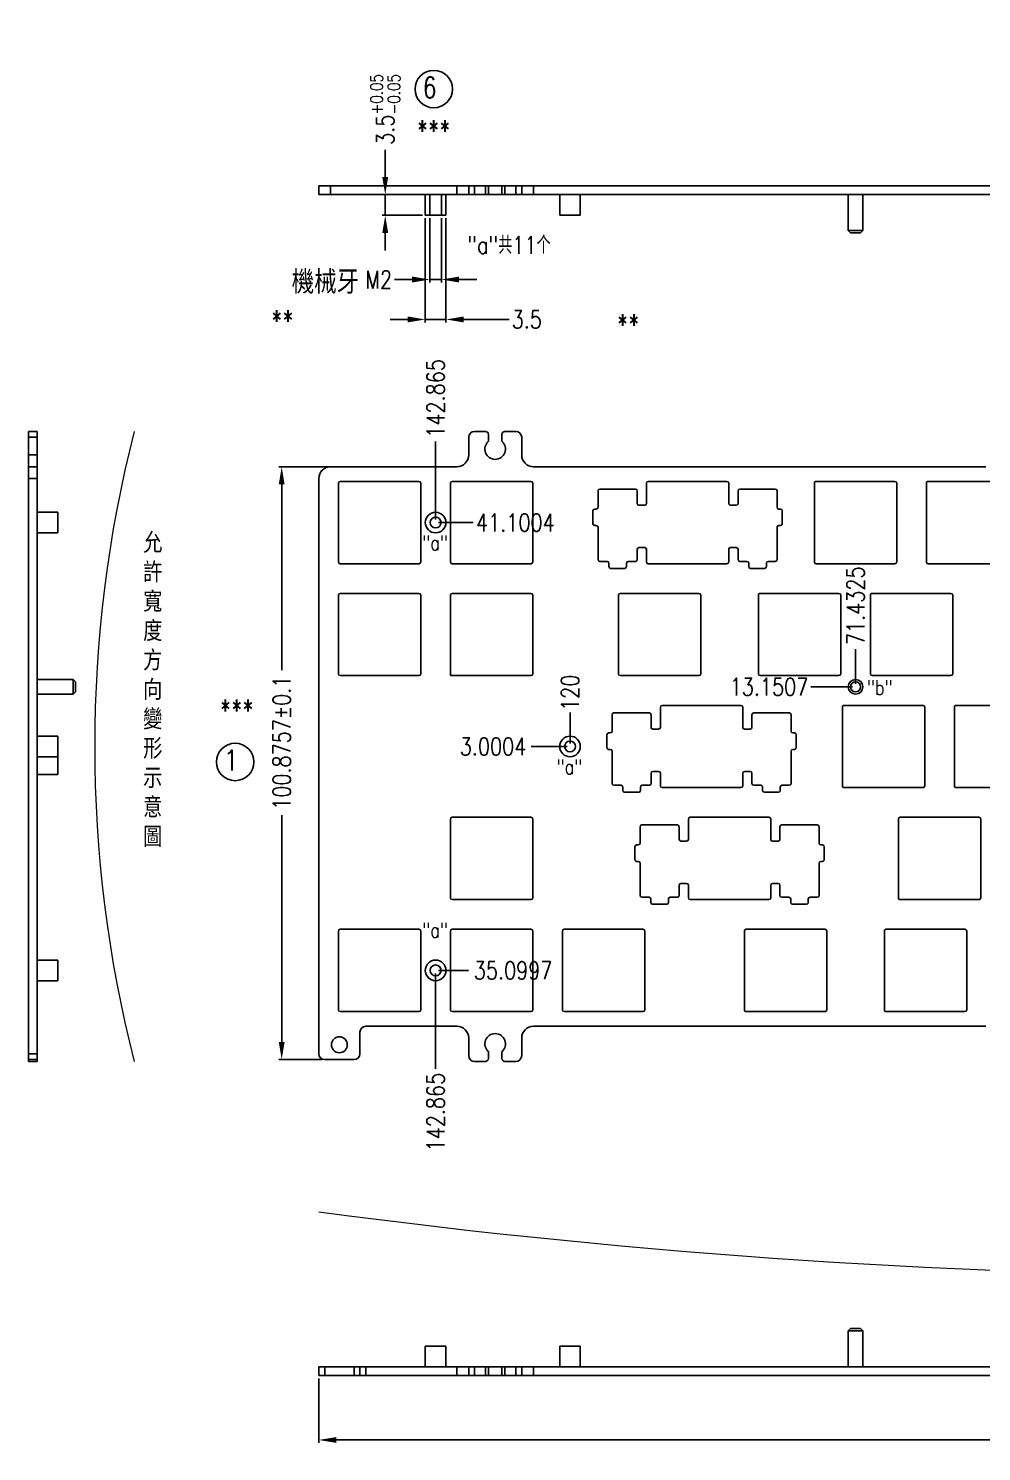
# Model space of a CAD drawing. Header units: inches. Extents: x 139 to 1075, y 623 to 991.
# Drawn here: x 138.8 to 300.9, y 669.1 to 911.2 of the extents above; entities that cross this region are included whole.
import ezdxf

# ---------------------------------------------------------------- set-up
doc = ezdxf.new("R2010")
doc.units = ezdxf.units.IN
doc.header["$LTSCALE"] = 1.21
doc.header["$MEASUREMENT"] = 0
doc.header["$PDMODE"] = 3
doc.header["$PDSIZE"] = 0.3125
doc.layers.get('0').update_dxf_attribs({"linetype": 'CONTINUOUS'})
doc.layers.get('Defpoints').update_dxf_attribs({"linetype": 'CONTINUOUS'})
doc.layers.add('DIM', color=2, linetype='CONTINUOUS')
doc.layers.add('尺寸', color=3, linetype='CONTINUOUS')
doc.styles.get("Standard").update_dxf_attribs({"font": 'simplex.shx', "width": 0.8, "bigfont": 'chineset.shx'})
doc.dimstyles.new('ISO-25', dxfattribs={"dimtxt": 3, "dimasz": 3, "dimexe": 0.5, "dimexo": 0.5, "dimgap": 0.5, "dimtad": 0, "dimdec": 4, "dimdsep": 46, "dimtxsty": 'Standard', "dimcen": 0, "dimclrd": 256, "dimclre": 256, "dimclrt": 256, "dimadec": 4, "dimazin": 2, "dimtfac": 1, "dimtdec": 4, "dimtmove": 0, "dimatfit": 3, "dimfxl": 1, "dimtolj": 1, "dimarcsym": 0})

# ---------------------------------------------------------------- blocks, each defined once
blk = doc.blocks.new('*D41')
at = {"layer": 'Defpoints', "color": 0, "transparency": 16777216}
for p in [(199.49, 882.94), (206.31, 882.94), (206.31, 879.44)]:
    blk.add_point(p, dxfattribs=at)
at = {"layer": '尺寸', "linetype": 'Continuous', "lineweight": -2, "transparency": 16777216}
for p, q in [((199.49, 885.94), (199.49, 890.59)), ((205.81, 882.94), (198.99, 882.94)), ((199.49, 879.44), (199.49, 882.94)), ((205.81, 879.44), (198.99, 879.44)), ((199.49, 876.44), (199.49, 873.44))]:
    blk.add_line(p, q, dxfattribs=at)
at = {"layer": '尺寸', "transparency": 16777216}
for points in [[(198.99, 885.94), (199.99, 885.94), (199.49, 882.94)], [(199.99, 876.44), (198.99, 876.44), (199.49, 879.44)]]:
    blk.add_solid(points, dxfattribs=at)
at = {"layer": '尺寸', "transparency": 16777216, "insert": (199.49, 897.44), "char_height": 3, "attachment_point": 5, "rotation": 90}
blk.add_mtext('\\A1;\\A1;3.5{\\H0.7x;\\S+0.05^ -0.05;}', dxfattribs=at)
blk = doc.blocks.new('*D42')
at = {"layer": 'Defpoints', "color": 0, "transparency": 16777216}
for p in [(207.06, 879.44), (209.06, 879.44), (207.06, 868.5)]:
    blk.add_point(p, dxfattribs=at)
at = {"layer": '尺寸', "linetype": 'Continuous', "lineweight": -2, "transparency": 16777216}
for p, q in [((207.06, 878.94), (207.06, 868)), ((209.06, 878.94), (209.06, 868)), ((204.06, 868.5), (201.06, 868.5)), ((209.06, 868.5), (207.06, 868.5)), ((212.06, 868.5), (215.06, 868.5))]:
    blk.add_line(p, q, dxfattribs=at)
at = {"layer": '尺寸', "transparency": 16777216}
for points in [[(204.06, 868), (204.06, 869), (207.06, 868.5)], [(212.06, 869), (212.06, 868), (209.06, 868.5)]]:
    blk.add_solid(points, dxfattribs=at)
at = {"layer": '尺寸', "transparency": 16777216, "insert": (198.39, 868.5), "char_height": 3, "attachment_point": 5}
blk.add_mtext('\\A1;M2', dxfattribs=at)
blk = doc.blocks.new('*D43')
at = {"layer": 'Defpoints', "color": 0, "transparency": 16777216}
for p in [(206.31, 879.44), (209.81, 879.44), (206.31, 861.71)]:
    blk.add_point(p, dxfattribs=at)
at = {"layer": '尺寸', "lineweight": -2, "transparency": 16777216}
for p, q in [((206.31, 878.94), (206.31, 861.21)), ((209.81, 878.94), (209.81, 861.21)), ((203.31, 861.71), (200.31, 861.71)), ((209.81, 861.71), (206.31, 861.71)), ((212.81, 861.71), (220.56, 861.71))]:
    blk.add_line(p, q, dxfattribs=at)
at = {"layer": '尺寸', "transparency": 16777216}
for points in [[(203.31, 861.21), (203.31, 862.21), (206.31, 861.71)], [(212.81, 862.21), (212.81, 861.21), (209.81, 861.71)]]:
    blk.add_solid(points, dxfattribs=at)
at = {"layer": '尺寸', "transparency": 16777216, "insert": (223.57, 861.71), "char_height": 3, "attachment_point": 5}
blk.add_mtext('\\A1;3.5', dxfattribs=at)
blk = doc.blocks.new('*D44')
at = {"layer": 'Defpoints', "color": 0, "transparency": 16777216}
for p in [(190.21, 836.65), (181.88, 735.78), (189.2, 735.78)]:
    blk.add_point(p, dxfattribs=at)
at = {"layer": '尺寸', "lineweight": -2, "transparency": 16777216}
for p, q in [((189.71, 836.65), (181.38, 836.65)), ((181.88, 833.65), (181.88, 802.02)), ((181.88, 738.78), (181.88, 777.36)), ((188.7, 735.78), (181.38, 735.78))]:
    blk.add_line(p, q, dxfattribs=at)
at = {"layer": '尺寸', "transparency": 16777216}
for points in [[(182.38, 833.65), (181.38, 833.65), (181.88, 836.65)], [(181.38, 738.78), (182.38, 738.78), (181.88, 735.78)]]:
    blk.add_solid(points, dxfattribs=at)
at = {"layer": '尺寸', "transparency": 16777216, "insert": (181.88, 789.69), "char_height": 3, "attachment_point": 5, "rotation": 90}
blk.add_mtext('\\A1;\\A1;100.8757%%p0.1', dxfattribs=at)
blk = doc.blocks.new('*D45')
at = {"layer": 'Defpoints', "color": 0, "transparency": 16777216}
for p in [(188.2, 682.02), (518.2, 682.02), (188.2, 671.06)]:
    blk.add_point(p, dxfattribs=at)
at = {"layer": '尺寸', "lineweight": -2, "transparency": 16777216}
for p, q in [((188.2, 681.52), (188.2, 670.56)), ((518.2, 681.52), (518.2, 670.56)), ((191.2, 671.06), (326.23, 671.06)), ((515.2, 671.06), (343.91, 671.06))]:
    blk.add_line(p, q, dxfattribs=at)
at = {"layer": '尺寸', "transparency": 16777216}
for points in [[(191.2, 671.56), (191.2, 670.56), (188.2, 671.06)], [(515.2, 670.56), (515.2, 671.56), (518.2, 671.06)]]:
    blk.add_solid(points, dxfattribs=at)
at = {"layer": '尺寸', "transparency": 16777216, "insert": (335.07, 671.06), "char_height": 3, "attachment_point": 5}
blk.add_mtext('\\A1;\\A1;330%%p0.15', dxfattribs=at)
blk = doc.blocks.new('*D51')
at = {"layer": 'Defpoints', "color": 0, "transparency": 16777216}
for p in [(208.06, 840.92), (208.06, 827.15), (350.93, 786.05)]:
    blk.add_point(p, dxfattribs=at)
at = {"layer": '尺寸', "lineweight": -2, "transparency": 16777216}
blk.add_line((208.06, 827.65), (208.06, 840.92), dxfattribs=at)
at = {"layer": '尺寸', "transparency": 16777216, "insert": (208.06, 848.28), "char_height": 3, "attachment_point": 5, "rotation": 90}
blk.add_mtext('\\A1;142.865', dxfattribs=at)
blk = doc.blocks.new('*D52')
at = {"layer": 'Defpoints', "color": 0, "transparency": 16777216}
for p in [(208.06, 827.15), (214.45, 827.15), (350.93, 786.05)]:
    blk.add_point(p, dxfattribs=at)
at = {"layer": '尺寸', "lineweight": -2, "transparency": 16777216}
blk.add_line((208.56, 827.15), (214.45, 827.15), dxfattribs=at)
at = {"layer": '尺寸', "transparency": 16777216, "insert": (221.63, 827.15), "char_height": 3, "attachment_point": 5}
blk.add_mtext('\\A1;41.1004', dxfattribs=at)
blk = doc.blocks.new('*D63')
at = {"layer": 'Defpoints', "color": 0, "transparency": 16777216}
for p in [(279.5, 805.63), (279.5, 799.2), (350.93, 786.05)]:
    blk.add_point(p, dxfattribs=at)
at = {"layer": '尺寸', "lineweight": -2, "transparency": 16777216}
blk.add_line((279.5, 799.7), (279.5, 805.63), dxfattribs=at)
at = {"layer": '尺寸', "transparency": 16777216, "insert": (279.5, 812.99), "char_height": 3, "attachment_point": 5, "rotation": 90}
blk.add_mtext('\\A1;71.4325', dxfattribs=at)
blk = doc.blocks.new('*D64')
at = {"layer": 'Defpoints', "color": 0, "transparency": 16777216}
for p in [(271.91, 799.2), (279.5, 799.2), (350.93, 786.05)]:
    blk.add_point(p, dxfattribs=at)
at = {"layer": '尺寸', "lineweight": -2, "transparency": 16777216}
blk.add_line((279, 799.2), (271.91, 799.2), dxfattribs=at)
at = {"layer": '尺寸', "transparency": 16777216, "insert": (264.78, 799.2), "char_height": 3, "attachment_point": 5}
blk.add_mtext('\\A1;13.1507', dxfattribs=at)
blk = doc.blocks.new('*D65')
at = {"layer": 'Defpoints', "color": 0, "transparency": 16777216}
for p in [(230.93, 794.84), (230.93, 789.05), (350.93, 786.05)]:
    blk.add_point(p, dxfattribs=at)
at = {"layer": '尺寸', "lineweight": -2, "transparency": 16777216}
blk.add_line((230.93, 789.55), (230.93, 794.84), dxfattribs=at)
at = {"layer": '尺寸', "transparency": 16777216, "insert": (230.93, 798.19), "char_height": 3, "attachment_point": 5, "rotation": 90}
blk.add_mtext('\\A1;120', dxfattribs=at)
blk = doc.blocks.new('*D66')
at = {"layer": 'Defpoints', "color": 0, "transparency": 16777216}
for p in [(224.33, 789.05), (230.93, 789.05), (350.93, 786.05)]:
    blk.add_point(p, dxfattribs=at)
at = {"layer": '尺寸', "lineweight": -2, "transparency": 16777216}
blk.add_line((230.43, 789.05), (224.33, 789.05), dxfattribs=at)
at = {"layer": '尺寸', "transparency": 16777216, "insert": (217.83, 789.05), "char_height": 3, "attachment_point": 5}
blk.add_mtext('\\A1;3.0004', dxfattribs=at)
blk = doc.blocks.new('*D67')
at = {"layer": 'Defpoints', "color": 0, "transparency": 16777216}
for p in [(350.93, 786.05), (208.06, 750.95), (208.06, 734.2)]:
    blk.add_point(p, dxfattribs=at)
at = {"layer": '尺寸', "lineweight": -2, "transparency": 16777216}
blk.add_line((208.06, 750.45), (208.06, 734.2), dxfattribs=at)
at = {"layer": '尺寸', "transparency": 16777216, "insert": (208.06, 726.84), "char_height": 3, "attachment_point": 5, "rotation": 90}
blk.add_mtext('\\A1;142.865', dxfattribs=at)
blk = doc.blocks.new('*D74')
at = {"layer": 'Defpoints', "color": 0, "transparency": 16777216}
for p in [(350.93, 786.05), (208.06, 750.95), (213.66, 750.95)]:
    blk.add_point(p, dxfattribs=at)
at = {"layer": 'DIM', "lineweight": -2, "transparency": 16777216}
blk.add_line((208.56, 750.95), (213.66, 750.95), dxfattribs=at)
at = {"layer": 'DIM', "transparency": 16777216, "insert": (221.25, 750.95), "char_height": 3, "attachment_point": 5}
blk.add_mtext('\\A1;35.0997', dxfattribs=at)

msp = doc.modelspace()

# ---------------------------------------------------------------- linework, layer by layer
at = {"color": 7, "linetype": 'Continuous'}
for p, q in [((188.19579, 882.94341), (188.19579, 884.44341)), ((518.19579, 884.44341), (188.19579, 884.44341)), ((190.19579, 884.44341), (190.19579, 882.94341)), ((211.68596, 882.94341), (211.68596, 884.44341)), ((213.68596, 882.94341), (213.68596, 884.44341)), ((214.68596, 884.44341), (214.68596, 882.94341)), ((216.54579, 882.94341), (216.54579, 884.44341)), ((217.04579, 884.44341), (217.04579, 882.94341)), ((219.34579, 882.94341), (219.34579, 884.44341)), ((219.84579, 884.44341), (219.84579, 882.94341)), ((221.70561, 882.94341), (221.70561, 884.44341)), ((222.70561, 884.44341), (222.70561, 882.94341)), ((224.70561, 884.44341), (224.70561, 882.94341)), ((518.19579, 882.94341), (188.19579, 882.94341)), ((206.31299, 882.94341), (206.31299, 879.44341)), ((209.81299, 882.94341), (209.81299, 879.44341)), ((229.17799, 882.94341), (229.17799, 879.44341)), ((232.67799, 882.94341), (232.67799, 879.44341)), ((278.24549, 876.84341), (278.24549, 882.94341)), ((280.74549, 876.84341), (280.74549, 882.94341)), ((209.81299, 879.44341), (206.31299, 879.44341)), ((232.67799, 879.44341), (229.17799, 879.44341)), ((278.24549, 876.84341), (278.64549, 876.44341)), ((278.24549, 876.84341), (280.74549, 876.84341)), ((280.74549, 876.84341), (280.34549, 876.44341)), ((280.34549, 876.44341), (278.64549, 876.44341)), ((138.80435, 735.45411), (138.80435, 842.65411)), ((138.80435, 842.65411), (140.30435, 842.65411)), ((140.30435, 735.45411), (140.30435, 842.65411)), ((214.68596, 842.65411), (216.54579, 842.65411)), ((219.84579, 842.65411), (221.70561, 842.65411)), ((140.30435, 841.65411), (138.80435, 841.65411)), ((213.68596, 838.65411), (213.68596, 841.65411)), ((217.04579, 842.15411), (217.04579, 840.9732)), ((219.34579, 840.9732), (219.34579, 842.15411)), ((222.70561, 841.65411), (222.70561, 838.65411)), ((138.80435, 838.65411), (140.30435, 838.65411)), ((138.80435, 836.65411), (140.30435, 836.65411)), ((190.19579, 836.65411), (211.68596, 836.65411)), ((301.68596, 836.65411), (224.70561, 836.65411)), ((140.30435, 834.65411), (138.80435, 834.65411)), ((188.19579, 834.65411), (188.19579, 736.77841)), ((191.53299, 820.45411), (191.53299, 833.85341)), ((191.83299, 834.15341), (205.23299, 834.15341)), ((205.53299, 833.85341), (205.53299, 820.45411)), ((210.58299, 820.45411), (210.58299, 833.85341)), ((210.88299, 834.15341), (224.28299, 834.15341)), ((224.58299, 833.85341), (224.58299, 820.45411)), ((243.92599, 830.40341), (243.92599, 833.85341)), ((244.22599, 834.15341), (257.62599, 834.15341)), ((257.92599, 833.85341), (257.92599, 830.40341)), ((272.49599, 820.45401), (272.49599, 833.8535)), ((272.79597, 834.15341), (286.19515, 834.15341)), ((286.49499, 833.85369), (286.49499, 820.45382)), ((291.54599, 820.45401), (291.54599, 833.8535)), ((291.84597, 834.15341), (305.24515, 834.15341)), ((235.70099, 832.55341), (235.70099, 829.75341)), ((242.05099, 832.85341), (236.00099, 832.85341)), ((242.35099, 830.40341), (242.35099, 832.55341)), ((259.50099, 832.55341), (259.50099, 830.40341)), ((265.85099, 832.85341), (259.80099, 832.85341)), ((266.15099, 829.75341), (266.15099, 832.55341)), ((140.30435, 828.90376), (143.80435, 828.90376)), ((143.80435, 828.90212), (143.80435, 825.40539)), ((234.82099, 829.15341), (234.82099, 826.95341)), ((235.40099, 829.45341), (235.12099, 829.45341)), ((243.62599, 830.10341), (242.65099, 830.10341)), ((259.20099, 830.10341), (258.22599, 830.10341)), ((266.73099, 829.45341), (266.45099, 829.45341)), ((267.03099, 826.95341), (267.03099, 829.15341)), ((235.12099, 826.65341), (235.40099, 826.65341)), ((235.70099, 826.35341), (235.70099, 820.85341)), ((266.15099, 820.85341), (266.15099, 826.35341)), ((266.45099, 826.65341), (266.73099, 826.65341)), ((140.30435, 825.40376), (143.80435, 825.40376)), ((242.35099, 820.85341), (242.35099, 822.60341)), ((242.65099, 822.90341), (243.62599, 822.90341)), ((243.92599, 820.45411), (243.92599, 822.60341)), ((257.92599, 822.60341), (257.92599, 820.45411)), ((258.22599, 822.90341), (259.20099, 822.90341)), ((259.50099, 822.60341), (259.50099, 820.85341)), ((205.23299, 820.15411), (191.83299, 820.15411)), ((224.28299, 820.15411), (210.88299, 820.15411)), ((236.00099, 820.55341), (237.23099, 820.55341)), ((237.53099, 820.25341), (237.53099, 819.65341)), ((237.83099, 819.35341), (240.23099, 819.35341)), ((240.53099, 819.65341), (240.53099, 820.25341)), ((240.83099, 820.55341), (242.05099, 820.55341)), ((257.62599, 820.15411), (244.22599, 820.15411)), ((259.80099, 820.55341), (261.02099, 820.55341)), ((261.32099, 820.25341), (261.32099, 819.65341)), ((261.62099, 819.35341), (264.02099, 819.35341)), ((264.32099, 819.65341), (264.32099, 820.25341)), ((264.62099, 820.55341), (265.85099, 820.55341)), ((286.19515, 820.15411), (272.79597, 820.15411)), ((305.24515, 820.15411), (291.84597, 820.15411)), ((191.53299, 801.40411), (191.53299, 814.80341)), ((191.83299, 815.10341), (205.23299, 815.10341)), ((205.53299, 814.80341), (205.53299, 801.40411)), ((210.58299, 801.10411), (210.58299, 814.80341)), ((210.88299, 815.10341), (224.28299, 815.10341)), ((224.58299, 814.80341), (224.58299, 801.40411)), ((239.15949, 801.40411), (239.15949, 814.80411)), ((239.45949, 815.10411), (252.86099, 815.10411)), ((253.16099, 814.80411), (253.16099, 801.40411)), ((262.97099, 801.4041), (262.97099, 814.80341)), ((263.27105, 815.10341), (276.67023, 815.10341)), ((276.96999, 814.80378), (276.96999, 801.40373)), ((282.02099, 801.4041), (282.02099, 814.80341)), ((282.32105, 815.10341), (295.72023, 815.10341)), ((296.01999, 814.80378), (296.01999, 801.40373)), ((140.30435, 800.45411), (146.40435, 800.45411)), ((146.40435, 797.95411), (146.40435, 800.45411)), ((146.80435, 800.05411), (146.40435, 800.45411)), ((146.80435, 800.0533), (146.80435, 798.35491)), ((205.23299, 801.10411), (191.83299, 801.10411)), ((224.28299, 801.10411), (210.58299, 801.10411)), ((252.86099, 801.10411), (239.45949, 801.10411)), ((276.67023, 801.10411), (263.27105, 801.10411)), ((295.72023, 801.10411), (282.32105, 801.10411)), ((140.30435, 797.95411), (146.40435, 797.95411)), ((146.80435, 798.35411), (146.40435, 797.95411)), ((238.07449, 794.45341), (238.07449, 791.65341)), ((244.42449, 794.75341), (238.37449, 794.75341)), ((244.72449, 792.30341), (244.72449, 794.45341)), ((246.29949, 792.30341), (246.29949, 795.75341)), ((246.59949, 796.05341), (259.99949, 796.05341)), ((260.29949, 795.75341), (260.29949, 792.30341)), ((261.87449, 794.45341), (261.87449, 792.30341)), ((268.22449, 794.75341), (262.17449, 794.75341)), ((268.52449, 791.65341), (268.52449, 794.45341)), ((277.25799, 782.35472), (277.25799, 795.75279)), ((277.55855, 796.05341), (290.95773, 796.05341)), ((291.25799, 795.75316), (291.25799, 782.35435)), ((296.30799, 782.35472), (296.30799, 795.75279)), ((296.60855, 796.05341), (310.00773, 796.05341)), ((245.99949, 792.00341), (245.02449, 792.00341)), ((261.57449, 792.00341), (260.59949, 792.00341)), ((140.30435, 790.80376), (143.80435, 790.80376)), ((143.80435, 790.80212), (143.80435, 784.30504)), ((237.19449, 791.05341), (237.19449, 788.85341)), ((237.77449, 791.35341), (237.49449, 791.35341)), ((269.10449, 791.35341), (268.82449, 791.35341)), ((269.40449, 788.85341), (269.40449, 791.05341)), ((140.30435, 787.30376), (143.80435, 787.30376)), ((237.49449, 788.55341), (237.77449, 788.55341)), ((238.07449, 788.25341), (238.07449, 782.75341)), ((268.52449, 782.75341), (268.52449, 788.25341)), ((268.82449, 788.55341), (269.10449, 788.55341)), ((244.72449, 782.75341), (244.72449, 784.50341)), ((245.02449, 784.80341), (245.99949, 784.80341)), ((246.29949, 782.35411), (246.29949, 784.50341)), ((260.29949, 784.50341), (260.29949, 782.35411)), ((260.59949, 784.80341), (261.57449, 784.80341)), ((261.87449, 784.50341), (261.87449, 782.75341)), ((140.30435, 784.30341), (143.80435, 784.30341)), ((238.37449, 782.45341), (239.60449, 782.45341)), ((239.90449, 782.15341), (239.90449, 781.55341)), ((242.90449, 781.55341), (242.90449, 782.15341)), ((243.20449, 782.45341), (244.42449, 782.45341)), ((262.17449, 782.45341), (263.39449, 782.45341)), ((263.69449, 782.15341), (263.69449, 781.55341)), ((266.69449, 781.55341), (266.69449, 782.15341)), ((266.99449, 782.45341), (268.22449, 782.45341)), ((240.20449, 781.25341), (242.60449, 781.25341)), ((259.99949, 782.05411), (246.59949, 782.05411)), ((263.99449, 781.25341), (266.39449, 781.25341)), ((290.95773, 782.05411), (277.55855, 782.05411)), ((310.00773, 782.05411), (296.60855, 782.05411)), ((210.58299, 763.30391), (210.58299, 776.70331)), ((210.88299, 777.00331), (224.28299, 777.00331)), ((224.58299, 776.70331), (224.58299, 763.30391)), ((242.84099, 775.40341), (242.84099, 772.60341)), ((249.19099, 775.70341), (243.14099, 775.70341)), ((249.49099, 773.25341), (249.49099, 775.40341)), ((251.06599, 773.25341), (251.06599, 776.70341)), ((251.36599, 777.00341), (264.76599, 777.00341)), ((265.06599, 776.70341), (265.06599, 773.25341)), ((266.64099, 775.40341), (266.64099, 773.25341)), ((272.99099, 775.70341), (266.94099, 775.70341)), ((273.29099, 772.60341), (273.29099, 775.40341)), ((286.78299, 763.30457), (286.78299, 776.70264)), ((287.08361, 777.00331), (300.48266, 777.00331)), ((300.78299, 776.70301), (300.78299, 763.3042)), ((250.76599, 772.95341), (249.79099, 772.95341)), ((266.34099, 772.95341), (265.36599, 772.95341)), ((241.96099, 772.00341), (241.96099, 769.80341)), ((242.54099, 772.30341), (242.26099, 772.30341)), ((273.87099, 772.30341), (273.59099, 772.30341)), ((274.17099, 769.80341), (274.17099, 772.00341)), ((242.26099, 769.50341), (242.54099, 769.50341)), ((242.84099, 769.20341), (242.84099, 763.70341)), ((273.29099, 763.70341), (273.29099, 769.20341)), ((273.59099, 769.50341), (273.87099, 769.50341)), ((249.49099, 763.70341), (249.49099, 765.45341)), ((249.79099, 765.75341), (250.76599, 765.75341)), ((251.06599, 763.30391), (251.06599, 765.45341)), ((265.06599, 765.45341), (265.06599, 763.30391)), ((265.36599, 765.75341), (266.34099, 765.75341)), ((266.64099, 765.45341), (266.64099, 763.70341)), ((224.28299, 763.00391), (210.88299, 763.00391)), ((243.14099, 763.40341), (244.37099, 763.40341)), ((244.67099, 763.10341), (244.67099, 762.50341)), ((247.67099, 762.50341), (247.67099, 763.10341)), ((247.97099, 763.40341), (249.19099, 763.40341)), ((264.76599, 763.00391), (251.36599, 763.00391)), ((266.94099, 763.40341), (268.16099, 763.40341)), ((268.46099, 763.10341), (268.46099, 762.50341)), ((271.46099, 762.50341), (271.46099, 763.10341)), ((271.76099, 763.40341), (272.99099, 763.40341)), ((300.48266, 763.00391), (287.08361, 763.00391)), ((244.97099, 762.20341), (247.37099, 762.20341)), ((268.76099, 762.20341), (271.16099, 762.20341)), ((191.83299, 757.95341), (205.23299, 757.95341)), ((210.88299, 757.95341), (224.28299, 757.95341)), ((229.93299, 757.95341), (243.33299, 757.95341)), ((260.88939, 757.95331), (274.28659, 757.95331)), ((284.70189, 757.95331), (298.09909, 757.95331)), ((191.53299, 744.25395), (191.53299, 757.65341)), ((205.53299, 757.65341), (205.53299, 744.25395)), ((210.58299, 744.25395), (210.58299, 757.65341)), ((224.58299, 757.65341), (224.58299, 744.25395)), ((229.63299, 744.25395), (229.63299, 757.65341)), ((243.63299, 757.65341), (243.63299, 744.25395)), ((260.58799, 744.25491), (260.58799, 757.65223)), ((274.58799, 757.65195), (274.58799, 744.25519)), ((284.40099, 744.25305), (284.40099, 757.6541)), ((298.39999, 757.65443), (298.39999, 744.25271)), ((140.30435, 752.70368), (143.80435, 752.70368)), ((143.80435, 752.70204), (143.80435, 749.20531)), ((140.30435, 749.20368), (143.80435, 749.20368)), ((205.23299, 743.95395), (191.83299, 743.95395)), ((224.28299, 743.95395), (210.88299, 743.95395)), ((243.33299, 743.95395), (229.93299, 743.95395)), ((274.28659, 743.95384), (260.88939, 743.95384)), ((298.09909, 743.95384), (284.70189, 743.95384)), ((196.19579, 741.45411), (211.68596, 741.45411)), ((224.70561, 741.45411), (301.68596, 741.45411)), ((195.19579, 740.45411), (195.19579, 736.77841)), ((213.68596, 736.45411), (213.68596, 739.45411)), ((222.70561, 739.45411), (222.70561, 736.45411)), ((138.80435, 736.77841), (140.30435, 736.77841)), ((217.04579, 737.13502), (217.04579, 735.95411)), ((219.34579, 735.95411), (219.34579, 737.13502)), ((140.30435, 735.77841), (138.80435, 735.77841)), ((140.30435, 735.45411), (138.80435, 735.45411)), ((194.19579, 735.77841), (189.19579, 735.77841)), ((216.54579, 735.45411), (214.68596, 735.45411)), ((221.70561, 735.45411), (219.84579, 735.45411)), ((278.24549, 689.61526), (278.64549, 690.01526)), ((278.24549, 689.61526), (278.24549, 683.51526)), ((280.74549, 689.61526), (278.24549, 689.61526)), ((278.64549, 690.01526), (280.34549, 690.01526)), ((280.74549, 689.61526), (280.34549, 690.01526)), ((280.74549, 689.61526), (280.74549, 683.51526)), ((206.31299, 683.51526), (206.31299, 687.01526)), ((206.31299, 687.01526), (209.81299, 687.01526)), ((209.81299, 683.51526), (209.81299, 687.01526)), ((229.17799, 683.51526), (229.17799, 687.01526)), ((229.17799, 687.01526), (232.67799, 687.01526)), ((232.67799, 683.51526), (232.67799, 687.01526)), ((188.19579, 682.01526), (188.19579, 683.51526)), ((518.19579, 683.51526), (188.19579, 683.51526)), ((189.19579, 683.51526), (189.19579, 682.01526)), ((194.19579, 682.01526), (194.19579, 683.51526)), ((195.19579, 683.51526), (195.19579, 682.01526)), ((196.19579, 683.51526), (196.19579, 682.01526)), ((211.68596, 682.01526), (211.68596, 683.51526)), ((213.68596, 682.01526), (213.68596, 683.51526)), ((214.68596, 683.51526), (214.68596, 682.01526)), ((216.54579, 682.01526), (216.54579, 683.51526)), ((217.04579, 683.51526), (217.04579, 682.01526)), ((219.34579, 682.01526), (219.34579, 683.51526)), ((219.84579, 683.51526), (219.84579, 682.01526)), ((221.70561, 682.01526), (221.70561, 683.51526)), ((222.70561, 683.51526), (222.70561, 682.01526)), ((224.70561, 683.51526), (224.70561, 682.01526)), ((518.19579, 682.01526), (188.19579, 682.01526))]:
    msp.add_line(p, q, dxfattribs=at)
for centre, radius in [((208.06299, 827.15376), 1.75), ((208.06299, 827.15376), 0.925), ((279.49549, 799.20411), 1.25), ((279.49549, 799.20411), 0.85), ((230.92799, 789.05376), 1.75), ((230.92799, 789.05376), 0.925), ((208.06299, 750.95368), 1.75), ((208.06299, 750.95368), 0.925), ((191.69535, 738.30341), 1.35)]:
    msp.add_circle(centre, radius, dxfattribs=at)
for centre, radius, start, end in [((214.68596, 841.65411), 1, 90, 180), ((216.54579, 842.15411), 0.5, 0, 90), ((219.84579, 842.15411), 0.5, 90, 180), ((221.70561, 841.65411), 1, 0, 90), ((218.19579, 839.65411), 1.75, 131.0823331, 48.9176669), ((211.68596, 838.65411), 2, 270, 0), ((224.70561, 838.65411), 2, 180, 270), ((190.19579, 834.65411), 2, 90, 180), ((191.83299, 833.85341), 0.3, 90, 180), ((205.23299, 833.85341), 0.3, 0, 90), ((210.88299, 833.85341), 0.3, 90, 180), ((224.28299, 833.85341), 0.3, 0, 90), ((244.22599, 833.85341), 0.3, 90, 180), ((257.62599, 833.85341), 0.3, 0, 90), ((272.79579, 833.85326), 0.3, 89.8213587, 179.8582391), ((286.19534, 833.85326), 0.3, 0.0972272, 90.0496308), ((291.84579, 833.85326), 0.3, 89.8213587, 179.8582391), ((236.00099, 832.55341), 0.3, 90, 180), ((242.05099, 832.55341), 0.3, 0, 90), ((259.80099, 832.55341), 0.3, 90, 180), ((265.85099, 832.55341), 0.3, 0, 90), ((235.12099, 829.15341), 0.3, 90, 180), ((235.40099, 829.75341), 0.3, 270, 0), ((242.65099, 830.40341), 0.3, 180, 270), ((243.62599, 830.40341), 0.3, 270, 0), ((258.22599, 830.40341), 0.3, 180, 270), ((259.20099, 830.40341), 0.3, 270, 0), ((266.45099, 829.75341), 0.3, 180, 270), ((266.73099, 829.15341), 0.3, 0, 90), ((235.12099, 826.95341), 0.3, 180, 270), ((235.40099, 826.35341), 0.3, 0, 90), ((266.45099, 826.35341), 0.3, 90, 180), ((266.73099, 826.95341), 0.3, 270, 0), ((236.00099, 820.85341), 0.3, 180, 270), ((242.05099, 820.85341), 0.3, 270, 0), ((242.65099, 822.60341), 0.3, 90, 180), ((243.62599, 822.60341), 0.3, 0, 90), ((258.22599, 822.60341), 0.3, 90, 180), ((259.20099, 822.60341), 0.3, 0, 90), ((259.80099, 820.85341), 0.3, 180, 270), ((265.85099, 820.85341), 0.3, 270, 0), ((191.83299, 820.45411), 0.3, 180, 270), ((205.23299, 820.45411), 0.3, 270, 0), ((210.88299, 820.45411), 0.3, 180, 270), ((224.28299, 820.45411), 0.3, 270, 0), ((237.23099, 820.25341), 0.3, 0, 90), ((237.83099, 819.65341), 0.3, 180, 270), ((240.23099, 819.65341), 0.3, 270, 0), ((240.83099, 820.25341), 0.3, 90, 180), ((244.22599, 820.45411), 0.3, 180, 270), ((257.62599, 820.45411), 0.3, 270, 0), ((261.02099, 820.25341), 0.3, 0, 90), ((261.62099, 819.65341), 0.3, 180, 270), ((264.02099, 819.65341), 0.3, 270, 0), ((264.62099, 820.25341), 0.3, 90, 180), ((272.79579, 820.45426), 0.3, 180, 270.0356266), ((286.19534, 820.45426), 0.3, 269.9503636, 359.9027784), ((291.84579, 820.45426), 0.3, 180, 270.0356266), ((191.83299, 814.80341), 0.3, 90, 180), ((205.23299, 814.80341), 0.3, 0, 90), ((210.88299, 814.80341), 0.3, 90, 180), ((224.28299, 814.80341), 0.3, 0, 90), ((239.45949, 814.80411), 0.3, 90, 180), ((252.86099, 814.80411), 0.3, 0, 90), ((263.27086, 814.80326), 0.3, 89.8213738, 179.9113414), ((276.67041, 814.80326), 0.3, 0.1171908, 90.0517449), ((282.32086, 814.80326), 0.3, 89.8213738, 179.9113414), ((295.72041, 814.80326), 0.3, 0.1171908, 90.0517448), ((191.83299, 801.40411), 0.3, 180, 270), ((205.23299, 801.40411), 0.3, 270, 0), ((224.28299, 801.40411), 0.3, 270, 0), ((239.45949, 801.40411), 0.3, 180, 270), ((252.86099, 801.40411), 0.3, 270, 0), ((263.27086, 801.40426), 0.3, 180.1477442, 270.1068102), ((276.67041, 801.40426), 0.3, 269.9482487, 359.8828156), ((282.32086, 801.40426), 0.3, 180.1477442, 270.1068102), ((295.72041, 801.40426), 0.3, 269.9482487, 359.8828156), ((238.37449, 794.45341), 0.3, 90, 180), ((244.42449, 794.45341), 0.3, 0, 90), ((246.59949, 795.75341), 0.3, 90, 180), ((259.99949, 795.75341), 0.3, 0, 90), ((262.17449, 794.45341), 0.3, 90, 180), ((268.22449, 794.45341), 0.3, 0, 90), ((277.55836, 795.75326), 0.3, 89.970627, 180.0952737), ((290.95791, 795.75326), 0.3, 359.9108899, 90.1066909), ((296.60836, 795.75326), 0.3, 89.970627, 180.0952737), ((245.02449, 792.30341), 0.3, 180, 270), ((245.99949, 792.30341), 0.3, 270, 0), ((260.59949, 792.30341), 0.3, 180, 270), ((261.57449, 792.30341), 0.3, 270, 0), ((237.49449, 791.05341), 0.3, 90, 180), ((237.77449, 791.65341), 0.3, 270, 0), ((268.82449, 791.65341), 0.3, 180, 270), ((269.10449, 791.05341), 0.3, 0, 90), ((237.49449, 788.85341), 0.3, 180, 270), ((237.77449, 788.25341), 0.3, 0, 90), ((268.82449, 788.25341), 0.3, 90, 180), ((269.10449, 788.85341), 0.3, 270, 0), ((245.02449, 784.50341), 0.3, 90, 180), ((245.99949, 784.50341), 0.3, 0, 90), ((260.59949, 784.50341), 0.3, 90, 180), ((261.57449, 784.50341), 0.3, 0, 90), ((238.37449, 782.75341), 0.3, 180, 270), ((239.60449, 782.15341), 0.3, 0, 90), ((243.20449, 782.15341), 0.3, 90, 180), ((244.42449, 782.75341), 0.3, 270, 0), ((246.59949, 782.35411), 0.3, 180, 270), ((259.99949, 782.35411), 0.3, 270, 0), ((262.17449, 782.75341), 0.3, 180, 270), ((263.39449, 782.15341), 0.3, 0, 90), ((266.99449, 782.15341), 0.3, 90, 180), ((268.22449, 782.75341), 0.3, 270, 0), ((277.55836, 782.35426), 0.3, 179.9047299, 270.0293816), ((290.95791, 782.35426), 0.3, 269.821399, 0.0354282), ((296.60836, 782.35426), 0.3, 179.9047299, 270.0293816), ((240.20449, 781.55341), 0.3, 180, 270), ((242.60449, 781.55341), 0.3, 270, 0), ((263.99449, 781.55341), 0.3, 180, 270), ((266.39449, 781.55341), 0.3, 270, 0), ((210.88299, 776.70331), 0.3, 90, 180), ((224.28299, 776.70331), 0.3, 0, 90), ((243.14099, 775.40341), 0.3, 90, 180), ((249.19099, 775.40341), 0.3, 0, 90), ((251.36599, 776.70341), 0.3, 90, 180), ((264.76599, 776.70341), 0.3, 0, 90), ((266.94099, 775.40341), 0.3, 90, 180), ((272.99099, 775.40341), 0.3, 0, 90), ((287.08336, 776.70311), 0.3, 89.9573661, 180.0938832), ((300.48291, 776.70311), 0.3, 359.9108949, 90.1423168), ((242.54099, 772.60341), 0.3, 270, 0), ((249.79099, 773.25341), 0.3, 180, 270), ((250.76599, 773.25341), 0.3, 270, 0), ((265.36599, 773.25341), 0.3, 180, 270), ((266.34099, 773.25341), 0.3, 270, 0), ((273.59099, 772.60341), 0.3, 180, 270), ((242.26099, 772.00341), 0.3, 90, 180), ((273.87099, 772.00341), 0.3, 0, 90), ((242.26099, 769.80341), 0.3, 180, 270), ((242.54099, 769.20341), 0.3, 0, 90), ((273.59099, 769.20341), 0.3, 90, 180), ((273.87099, 769.80341), 0.3, 270, 0), ((249.79099, 765.45341), 0.3, 90, 180), ((250.76599, 765.45341), 0.3, 0, 90), ((265.36599, 765.45341), 0.3, 90, 180), ((266.34099, 765.45341), 0.3, 0, 90), ((210.88299, 763.30391), 0.3, 180, 270), ((224.28299, 763.30391), 0.3, 270, 0), ((243.14099, 763.70341), 0.3, 180, 270), ((244.37099, 763.10341), 0.3, 0, 90), ((247.97099, 763.10341), 0.3, 90, 180), ((249.19099, 763.70341), 0.3, 270, 0), ((251.36599, 763.30391), 0.3, 180, 270), ((264.76599, 763.30391), 0.3, 270, 0), ((266.94099, 763.70341), 0.3, 180, 270), ((268.16099, 763.10341), 0.3, 0, 90), ((271.76099, 763.10341), 0.3, 90, 180), ((272.99099, 763.70341), 0.3, 270, 0), ((287.08336, 763.30411), 0.3, 179.9061229, 270.042644), ((300.48291, 763.30411), 0.3, 269.9525032, 0.0178163), ((244.97099, 762.50341), 0.3, 180, 270), ((247.37099, 762.50341), 0.3, 270, 0), ((268.76099, 762.50341), 0.3, 180, 270), ((271.16099, 762.50341), 0.3, 270, 0), ((191.83299, 757.65341), 0.3, 90, 180), ((205.23299, 757.65341), 0.3, 0, 90), ((210.88299, 757.65341), 0.3, 90, 180), ((224.28299, 757.65341), 0.3, 0, 90), ((229.93299, 757.65341), 0.3, 90, 180), ((243.33299, 757.65341), 0.3, 0, 90), ((260.88821, 757.65307), 0.3, 89.9441956, 180), ((274.28776, 757.65307), 0.3, 359.946569, 90.0558044), ((284.70071, 757.65307), 0.3, 89.9441956, 180), ((298.10026, 757.65307), 0.3, 0.0653771, 90.0558044), ((191.83299, 744.25395), 0.3, 180, 270), ((205.23299, 744.25395), 0.3, 270, 0), ((210.88299, 744.25395), 0.3, 180, 270), ((224.28299, 744.25395), 0.3, 270, 0), ((229.93299, 744.25395), 0.3, 180, 270), ((243.33299, 744.25395), 0.3, 270, 0), ((260.88821, 744.25407), 0.3, 180, 270.0558044), ((274.28776, 744.25407), 0.3, 269.9441956, 0.053431), ((284.70071, 744.25407), 0.3, 180, 270.0558044), ((298.10026, 744.25407), 0.3, 269.9441956, 359.9346229), ((196.19579, 740.45411), 1, 90, 180), ((211.68596, 739.45411), 2, 0, 90), ((224.70561, 739.45411), 2, 90, 180), ((218.19579, 738.45411), 1.75, 311.0823331, 228.9176669), ((189.19579, 736.77841), 1, 180, 270), ((194.19579, 736.77841), 1, 270, 0), ((214.68596, 736.45411), 1, 180, 270), ((221.70561, 736.45411), 1, 270, 0), ((216.54579, 735.95411), 0.5, 270, 0), ((219.84579, 735.95411), 0.5, 180, 270)]:
    msp.add_arc(centre, radius, start, end, dxfattribs=at)
at = {"layer": '尺寸'}
for p, q in [((207.06299, 879.44341), (207.06299, 882.94341)), ((209.06299, 879.44341), (209.06299, 882.94341))]:
    msp.add_line(p, q, dxfattribs=at)
for centre in [(207.74929, 900.90399), (173.9622, 786.41824)]:
    msp.add_circle(centre, 3.18522, dxfattribs=at)
at = {"layer": '尺寸', "lineweight": 15}
for centre, radius, start, end in [((367.58153, 789.05411), 217.51267, 165.7340896, 194.2659104), ((353.19579, 1945.85906), 1246.93927, 262.3960915, 277.6039085)]:
    msp.add_arc(centre, radius, start, end, dxfattribs=at)

# ---------------------------------------------------------------- texts
at = {"color": 2, "linetype": 'Continuous', "attachment_point": 3, "line_spacing_factor": 0.9}
for s, insert, char_height, width in [('6', (208.23998, 902.9391), 3.5, 3.7781659), ('***', (210.58017, 895.62975), 3.5, 12.0066605), ('"a"共11个', (227.62681, 875.87181), 3, 15.4117128), ('**', (183.8834, 863.27893), 3.5, 5.301712), ('**', (242.71942, 862.60918), 3.5, 12.0066605), ('"a"', (210.13686, 824.93246), 2.5, 7.979104), ('"b"', (285.7709, 800.31289), 2.5, 7.979104), ('***', (177.07886, 797.02851), 3.5, 12.0066605), ('1', (174.4529, 788.45335), 3.5, 3.7781659), ('"a"', (233.00186, 786.83246), 2.5, 7.979104), ('"a"', (210.13686, 759.05559), 2.5, 7.979104)]:
    msp.add_mtext(s, dxfattribs=dict(at, insert=insert, char_height=char_height, width=width))
at = {"layer": '尺寸', "linetype": 'Continuous', "insert": (195.04067, 869.95805), "char_height": 3.5, "width": 12.9582296, "attachment_point": 3, "line_spacing_factor": 0.9}
msp.add_mtext('{\\fSimSun|b0|i0|c134|p54;機械牙}', dxfattribs=at)
at = {"layer": '尺寸', "lineweight": 15, "insert": (158.30852, 825.31087), "char_height": 3, "width": 10.6230046, "attachment_point": 1}
msp.add_mtext('{\\fSimSun|b0|i0|c134|p54;允\\P許\\P寬\\P度\\P方\\P向\\P變\\P形\\P示\\P意\\P圖}', dxfattribs=at)

# ---------------------------------------------------------------- dimensions: what is measured, and where the dimension line sits
at = {"layer": 'DIM'}
dim = msp.add_ordinate_dim(feature_location=(208.06299, 750.95368), offset=(5.5988, 0), dtype=0, origin=(350.92799, 786.05341), dimstyle='ISO-25', dxfattribs=at)
dim.commit()
dim.dimension.update_dxf_attribs({"geometry": '*D74', "text_midpoint": (221.2475, 750.95368)})
at = {"layer": '尺寸', "linetype": 'Continuous'}
dim = msp.add_linear_dim(base=(199.49288, 882.94341), p1=(206.31299, 879.44341), p2=(206.31299, 882.94341), angle=90, text='\\A1;<>{\\H0.7x;\\S+0.05^ -0.05;}', dimstyle='ISO-25', override={"dimtxsty": 'Standard'}, dxfattribs=at)
dim.commit()
dim.dimension.update_dxf_attribs({"geometry": '*D41', "text_midpoint": (199.49288, 897.44341), "dimtype": 160})
dim = msp.add_linear_dim(base=(207.06299, 868.50411), p1=(209.06299, 879.44341), p2=(207.06299, 879.44341), text='M<>', dimstyle='ISO-25', dxfattribs=at)
dim.commit()
dim.dimension.update_dxf_attribs({"geometry": '*D42', "text_midpoint": (198.39156, 868.50411), "dimtype": 160})
at = {"layer": '尺寸'}
dim = msp.add_linear_dim(base=(206.31299, 861.71166), p1=(209.81299, 879.44341), p2=(206.31299, 879.44341), dimstyle='ISO-25', override={"dimtxsty": 'Standard'}, dxfattribs=at)
dim.commit()
dim.dimension.update_dxf_attribs({"geometry": '*D43', "text_midpoint": (223.57013, 861.71166), "dimtype": 160})
for feature_location, offset, dtype, origin, picture, middle in [((208.06299, 827.15376), (0, 13.76821), 1, (350.92799, 786.05341), '*D51', (208.06299, 848.27911)), ((208.0629875242, 827.1537556867), (6.3829450122, 0), 0, (350.9279875238, 786.0534056853), '*D52', (221.6316468221, 827.1537556867)), ((279.49549, 799.20411), (0, 6.42548), 1, (350.92799, 786.05341), '*D63', (279.49549, 812.98672)), ((230.92799, 789.05376), (0, 5.78277), 1, (350.92799, 786.05341), '*D65', (230.92799, 798.19367)), ((279.49549, 799.20411), (-7.58662, 0), 0, (350.92799, 786.05341), '*D64', (264.78029, 799.20411)), ((230.9279875243, 789.0537556867), (-6.6019344368, 0), 0, (350.9279875238, 786.0534056853), '*D66', (217.8260530875, 789.0537556867)), ((208.06299, 750.95368), (0, -16.75345), 1, (350.92799, 786.05341), '*D67', (208.06299, 726.84308))]:
    dim = msp.add_ordinate_dim(feature_location=feature_location, offset=offset, dtype=dtype, origin=origin, dimstyle='ISO-25', override={"dimtxsty": 'Standard'}, dxfattribs=at)
    dim.commit()
    dim.dimension.update_dxf_attribs({"geometry": picture, "text_midpoint": middle})
dim = msp.add_linear_dim(base=(181.87545, 735.77841), p1=(190.20704, 836.65411), p2=(189.19579, 735.77841), angle=90, text='\\A1;<>%%p0.1', dimstyle='ISO-25', override={"dimtxsty": 'Standard'}, dxfattribs=at)
dim.commit()
dim.dimension.update_dxf_attribs({"geometry": '*D44', "text_midpoint": (181.87545, 789.68934), "dimtype": 160})
dim = msp.add_linear_dim(base=(188.19579, 671.06252), p1=(518.19579, 682.01526), p2=(188.19579, 682.01526), text='\\A1;<>%%p0.15', dimstyle='ISO-25', override={"dimtxsty": 'Standard'}, dxfattribs=at)
dim.commit()
dim.dimension.update_dxf_attribs({"geometry": '*D45', "text_midpoint": (335.07085, 671.06252), "dimtype": 160})

doc.saveas('drawing.dxf')
